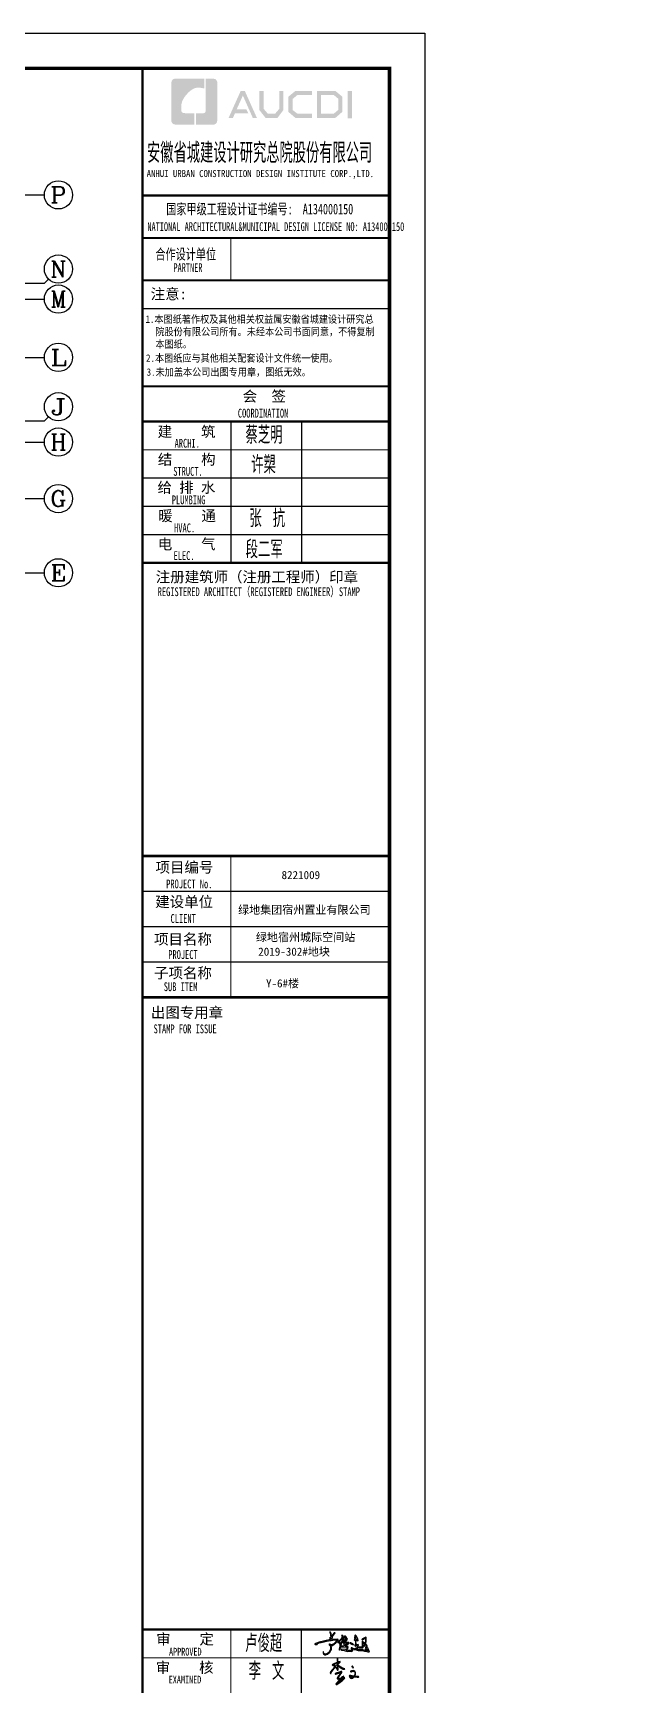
# Model space of a CAD drawing. Extents: x 27938 to 1507990, y 110129 to 923079.
# Drawn here: x 719494 to 736199, y 564197 to 610964 of the extents above; entities that cross this region are included whole.
import ezdxf
from ezdxf.enums import TextEntityAlignment as Align
from ezdxf.xclip import XClip

# ---------------------------------------------------------------- set-up
doc = ezdxf.new("R2010")
doc.units = 0
doc.header["$LTSCALE"] = 1000
doc.header["$MEASUREMENT"] = 0
doc.header["$XCLIPFRAME"] = 0
doc.linetypes.add('DASH', pattern=[0.35, 0.25, -0.1])
for name, color, linetype in [('----建筑底图', 8, 'Continuous'), ('AXIS', 3, 'Continuous'), ('AXIS_TEXT', 7, 'Continuous'), ('DOTE', 1, 'Continuous'), ('HS-A-墙-砖', 2, 'Continuous'), ('图框', 140, 'Continuous'), ('图签文字', 147, 'Continuous'), ('电子签名-李文', 7, 'DASH'), ('签名-水', 7, 'Continuous')]:
    doc.layers.add(name, color=color, linetype=linetype)
doc.layers.add('yichutu', color=7, linetype='Continuous', true_color=0xffffff, plot=False)
doc.layers.add('图签', color=147, linetype='Continuous', lineweight=18)
doc.styles.add('_TCH_AXIS', font='COMPLEX', dxfattribs={"bigfont": 'GBCBIG'})
doc.styles.add('COMPLEX', font='COMPLEX')
doc.styles.add('HT', font='simhei.ttf')
doc.styles.add('宋体', font='', dxfattribs={"height": 50})
doc.styles.add('建筑图签-1', font='simhei.ttf', dxfattribs={"width": 0.7})
doc.styles.add('建筑图签-2', font='TXT.shx', dxfattribs={"width": 0.5, "bigfont": 'HZTXT.shx'})
doc.styles.get('宋体').set_extended_font_data('SimSun')

# ---------------------------------------------------------------- blocks, each defined once
blk = doc.blocks.new('A$C74D73064')
at = {"layer": 'DOTE', "color": 0}
for p, q in [((-13745, 67619.3), (186069.2, 67619.3)), ((186069.2, 61719.3), (-82096.5, 61719.3)), ((186069.2, 54519.3), (-82096.5, 54519.3))]:
    blk.add_line(p, q, dxfattribs=at)
at = {"layer": 'HS-A-墙-砖', "color": 0}
for p, q in [((48256.6, 67518.7), (38616.8, 67519)), ((48056.6, 67318.7), (38716.8, 67319))]:
    blk.add_line(p, q, dxfattribs=at)
blk = doc.blocks.new('院标1')
h = blk.add_hatch(color=150)
h.dxf.hatch_style = 1
h.set_gradient(color1=(33, 113, 253), color2=(33, 113, 253), tint=1, name='INVCURVED')
edge = h.paths.add_edge_path()
edge.add_spline(control_points=[(116373, 648379), (116379, 648379), (116382, 648379), (116391, 648379), (116391, 648379), (116391, 648379), (116616, 648379), (116616, 648379), (116616, 648379), (116616, 648379), (116616, 648054), (116616, 648054), (116616, 648054), (116616, 648054), (116108, 648054), (116108, 648054), (116108, 648054), (116028, 648054), (115963, 648111), (115963, 648199), (115963, 648199), (115963, 648199), (115963, 649215), (115963, 649215), (115963, 649215), (115963, 649295), (116018, 649360), (116108, 649360), (116108, 649360), (116108, 649360), (116897, 649360), (116897, 649360), (116897, 649360), (116897, 649360), (116897, 649080), (116897, 649080), (116897, 649080), (116897, 649080), (116566, 649140), (116356, 648859), (116356, 648859), (116245, 648719), (116240, 648545), (116247, 648466), (116247, 648466), (116254, 648386), (116247, 648466), (116247, 648466), (116247, 648466), (116247, 648466), (116258, 648374), (116373, 648379)], knot_values=[0, 0, 0, 0, 0.071429, 0.071429, 0.071429, 0.107143, 0.142857, 0.142857, 0.142857, 0.178571, 0.214286, 0.214286, 0.214286, 0.25, 0.285714, 0.285714, 0.285714, 0.321429, 0.357143, 0.357143, 0.357143, 0.392857, 0.428571, 0.428571, 0.428571, 0.464286, 0.5, 0.5, 0.5, 0.535714, 0.571429, 0.571429, 0.571429, 0.607143, 0.642857, 0.642857, 0.642857, 0.678571, 0.714286, 0.714286, 0.714286, 0.75, 0.785714, 0.785714, 0.785714, 0.821429, 0.857143, 0.857143, 0.857143, 0.928571, 1, 1, 1, 1], degree=3, periodic=0)
h = blk.add_hatch(color=150)
h.dxf.hatch_style = 1
h.set_gradient(color1=(33, 113, 253), color2=(33, 113, 253), tint=1, name='INVCURVED')
edge = h.paths.add_edge_path()
edge.add_spline(control_points=[(117268, 649215), (117268, 649215), (117268, 648199), (117268, 648199), (117268, 648199), (117268, 648114), (117212, 648054), (117123, 648054), (117123, 648054), (117123, 648054), (116663, 648054), (116663, 648054), (116663, 648054), (116663, 648054), (116663, 648379), (116663, 648379), (116663, 648379), (116663, 648379), (116865, 648379), (116865, 648379), (116865, 648379), (116907, 648379), (116941, 648413), (116941, 648455), (116941, 648455), (116941, 648455), (116941, 649360), (116941, 649360), (116941, 649360), (116941, 649360), (117123, 649360), (117123, 649360), (117123, 649360), (117204, 649360), (117268, 649306), (117268, 649215)], knot_values=[0, 0, 0, 0, 0.1, 0.1, 0.1, 0.15, 0.2, 0.2, 0.2, 0.25, 0.3, 0.3, 0.3, 0.35, 0.4, 0.4, 0.4, 0.45, 0.5, 0.5, 0.5, 0.55, 0.6, 0.6, 0.6, 0.65, 0.7, 0.7, 0.7, 0.75, 0.8, 0.8, 0.8, 0.9, 1, 1, 1, 1], degree=3, periodic=0)
blk = doc.blocks.new('ljc')
at = {"linetype": 'Continuous'}
h = blk.add_hatch(color=0, dxfattribs=at)
h.paths.add_polyline_path([(2022.8, 1567.7), (2018.8, 1563.7), (2019.8, 1561.7), (2023.8, 1561.7), (2021.8, 1551.7), (1954.8, 1537.7), (1932.8, 1529.7), (1929.8, 1526.7), (1928.8, 1524.7), (1930.8, 1522.7), (1943.8, 1523.7), (1945.8, 1525.7), (1941.8, 1527.7), (1959.8, 1534.7), (1966.8, 1534.7), (1974.8, 1537.7), (1984.8, 1538.7), (1997.8, 1542.7), (2009.8, 1543.7), (2017.8, 1546.7), (2024.8, 1545.7), (2034.8, 1548.7), (2060.8, 1549.7), (2051.8, 1536.7), (2041.8, 1527.7), (2027.8, 1520.7), (2022.8, 1520.7), (2017.8, 1525.7), (2014.8, 1526.7), (2012.8, 1524.7), (2012.8, 1520.7), (2018.8, 1515.7), (2021.8, 1507.7), (2021.8, 1493.7), (2011.8, 1476.7), (1999.8, 1468.7), (1987.8, 1466.7), (1981.8, 1472.7), (1979.8, 1479.7), (1977.8, 1481.7), (1977.8, 1474.7), (1980.8, 1467.7), (1987.8, 1462.7), (1993.8, 1462.7), (2004.8, 1466.7), (2017.8, 1477.7), (2026.8, 1492.7), (2027.8, 1503.7), (2024.8, 1516.7), (2032.8, 1517.7), (2053.8, 1532.7), (2066.8, 1548.7), (2066.8, 1551.7), (2063.8, 1554.7), (2028.8, 1552.7), (2035.8, 1574.7), (2048.8, 1590.7), (2046.8, 1592.7), (2042.8, 1591.7), (2027.8, 1572.7), (2024.8, 1588.7), (2020.8, 1596.7), (2017.8, 1598.7), (2016.8, 1596.7), (2019.8, 1589.7)])
h.paths.add_polyline_path([(2080.8, 1521.7), (2080.8, 1527.7), (2074.8, 1540.7), (2092.8, 1561.7), (2096.8, 1571.7), (2093.8, 1576.7), (2086.8, 1575.7), (2088.8, 1571.7), (2091.8, 1571.7), (2090.8, 1566.7), (2079.8, 1550.7), (2065.8, 1536.7), (2064.8, 1534.7), (2066.8, 1532.7), (2072.8, 1534.7), (2076.8, 1522.7), (2076.8, 1512.7), (2071.8, 1495.7), (2071.8, 1491.7), (2073.8, 1489.7), (2077.8, 1493.7), (2082.8, 1509.7), (2098.8, 1509.7), (2118.8, 1506.7), (2118.8, 1499.7), (2115.8, 1495.7), (2107.8, 1492.7), (2086.8, 1495.7), (2083.8, 1491.7), (2086.8, 1488.7), (2102.8, 1487.7), (2121.8, 1482.7), (2139.8, 1483.7), (2147.8, 1481.7), (2151.8, 1485.7), (2151.8, 1490.7), (2147.8, 1487.7), (2124.8, 1487.7), (2113.8, 1489.7), (2123.8, 1498.7), (2125.8, 1508.7), (2120.8, 1511.7), (2118.8, 1510.7), (2107.8, 1513.7), (2123.8, 1522.7), (2131.8, 1531.7), (2129.8, 1534.7), (2120.8, 1535.7), (2114.8, 1532.7), (2108.8, 1532.7), (2122.8, 1554.7), (2120.8, 1558.7), (2113.8, 1556.7), (2115.8, 1563.7), (2114.8, 1568.7), (2110.8, 1572.7), (2104.8, 1571.7), (2092.8, 1553.7)])
h.paths.add_polyline_path([(2088.8, 1534.7), (2096.8, 1534.7), (2111.8, 1550.7), (2115.8, 1551.7), (2110.8, 1542.7), (2098.8, 1527.7), (2100.8, 1525.7), (2113.8, 1527.7), (2120.8, 1530.7), (2123.8, 1529.7), (2117.8, 1523.7), (2100.8, 1514.7), (2083.8, 1513.7), (2083.8, 1517.7)], flags=16)
h.paths.add_polyline_path([(2092.8, 1536.7), (2094.8, 1539.7), (2102.8, 1545.7), (2095.8, 1536.7)], flags=16)
h.paths.add_polyline_path([(2092.8, 1543.7), (2093.8, 1548.7), (2105.8, 1567.7), (2108.8, 1568.7), (2110.8, 1566.7), (2107.8, 1553.7), (2103.8, 1549.7)], flags=16)
h.paths.add_polyline_path([(2140.8, 1533.7), (2137.8, 1532.7), (2136.8, 1530.7), (2141.8, 1526.7), (2154.8, 1521.7), (2157.8, 1522.7), (2152.8, 1527.7)])
h.paths.add_polyline_path([(2174.8, 1521.7), (2172.8, 1523.7), (2171.8, 1545.7), (2182.8, 1544.7), (2184.8, 1546.7), (2182.8, 1556.7), (2177.8, 1565.7), (2176.8, 1560.7), (2179.8, 1555.7), (2180.8, 1549.7), (2174.8, 1549.7), (2169.8, 1553.7), (2168.8, 1573.7), (2170.8, 1573.7), (2174.8, 1568.7), (2175.8, 1570.7), (2169.8, 1578.7), (2166.8, 1578.7), (2164.8, 1576.7), (2163.8, 1561.7), (2165.8, 1552.7), (2162.8, 1552.7), (2161.8, 1550.7), (2166.8, 1546.7), (2168.8, 1536.7), (2168.8, 1523.7), (2165.8, 1520.7), (2164.8, 1516.7), (2167.8, 1512.7), (2169.8, 1512.7), (2172.8, 1516.7), (2179.8, 1516.7), (2177.8, 1501.7), (2174.8, 1499.7), (2166.8, 1498.7), (2174.8, 1495.7), (2179.8, 1496.7), (2182.8, 1499.7), (2183.8, 1510.7), (2186.8, 1520.7), (2184.8, 1522.7)])
h.paths.add_polyline_path([(2232.8, 1541.7), (2232.8, 1563.7), (2230.8, 1566.7), (2214.8, 1557.7), (2209.8, 1556.7), (2205.8, 1551.7), (2210.8, 1547.7), (2210.8, 1550.7), (2228.8, 1559.7), (2227.8, 1541.7), (2226.8, 1536.7), (2223.8, 1532.7), (2219.8, 1533.7), (2212.8, 1541.7), (2210.8, 1542.7), (2208.8, 1540.7), (2208.8, 1507.7), (2188.8, 1507.7), (2186.8, 1505.7), (2190.8, 1502.7), (2212.8, 1502.7), (2216.8, 1510.7), (2221.8, 1515.7), (2231.8, 1517.7), (2233.8, 1512.7), (2233.8, 1504.7), (2226.8, 1504.7), (2231.8, 1501.7), (2231.8, 1499.7), (2227.8, 1496.7), (2228.8, 1492.7), (2238.8, 1494.7), (2242.8, 1488.7), (2242.8, 1485.7), (2211.8, 1491.7), (2188.8, 1491.7), (2178.8, 1493.7), (2175.8, 1495.7), (2166.8, 1495.7), (2163.8, 1497.7), (2153.8, 1498.7), (2146.8, 1502.7), (2143.8, 1502.7), (2142.8, 1500.7), (2143.8, 1497.7), (2152.8, 1493.7), (2173.8, 1490.7), (2185.8, 1486.7), (2210.8, 1486.7), (2221.8, 1483.7), (2229.8, 1483.7), (2242.8, 1479.7), (2248.8, 1479.7), (2250.8, 1481.7), (2243.8, 1495.7), (2245.8, 1498.7), (2237.8, 1502.7), (2238.8, 1512.7), (2236.8, 1519.7), (2232.8, 1522.7), (2223.8, 1521.7), (2213.8, 1515.7), (2211.8, 1521.7), (2212.8, 1535.7), (2219.8, 1529.7), (2227.8, 1529.7), (2229.8, 1531.7)])
at = {"color": 0, "linetype": 'Continuous', "elevation": 16426272}
for points in [[(1929.8, 1526.7), (1928.8, 1524.7), (1930.8, 1522.7), (1943.8, 1523.7), (1945.8, 1525.7), (1941.8, 1527.7), (1959.8, 1534.7), (1966.8, 1534.7), (1974.8, 1537.7), (1984.8, 1538.7), (1997.8, 1542.7), (2009.8, 1543.7), (2017.8, 1546.7), (2024.8, 1545.7), (2034.8, 1548.7), (2060.8, 1549.7), (2051.8, 1536.7), (2041.8, 1527.7), (2027.8, 1520.7), (2022.8, 1520.7), (2017.8, 1525.7), (2014.8, 1526.7), (2012.8, 1524.7), (2012.8, 1520.7), (2018.8, 1515.7), (2021.8, 1507.7), (2021.8, 1493.7), (2011.8, 1476.7), (1999.8, 1468.7), (1987.8, 1466.7), (1981.8, 1472.7), (1979.8, 1479.7), (1977.8, 1481.7), (1977.8, 1474.7), (1980.8, 1467.7), (1987.8, 1462.7), (1993.8, 1462.7), (2004.8, 1466.7), (2017.8, 1477.7), (2026.8, 1492.7), (2027.8, 1503.7), (2024.8, 1516.7), (2032.8, 1517.7), (2053.8, 1532.7), (2066.8, 1548.7), (2066.8, 1551.7), (2063.8, 1554.7), (2028.8, 1552.7), (2035.8, 1574.7), (2048.8, 1590.7), (2046.8, 1592.7), (2042.8, 1591.7), (2027.8, 1572.7), (2024.8, 1588.7), (2020.8, 1596.7), (2017.8, 1598.7), (2016.8, 1596.7), (2019.8, 1589.7), (2022.8, 1567.7), (2018.8, 1563.7), (2019.8, 1561.7), (2023.8, 1561.7), (2021.8, 1551.7), (1954.8, 1537.7), (1932.8, 1529.7), (1929.8, 1526.7)], [(2015.8, 1560.7), (2014.8, 1559.7), (2016.8, 1559.7), (2015.8, 1560.7)], [(2016.8, 1561.7), (2015.8, 1560.7), (2018.8, 1560.7), (2016.8, 1561.7)], [(2065.8, 1536.7), (2064.8, 1534.7), (2066.8, 1532.7), (2072.8, 1534.7), (2076.8, 1522.7), (2076.8, 1512.7), (2071.8, 1495.7), (2071.8, 1491.7), (2073.8, 1489.7), (2077.8, 1493.7), (2082.8, 1509.7), (2098.8, 1509.7), (2118.8, 1506.7), (2118.8, 1499.7), (2115.8, 1495.7), (2107.8, 1492.7), (2086.8, 1495.7), (2083.8, 1491.7), (2086.8, 1488.7), (2102.8, 1487.7), (2121.8, 1482.7), (2139.8, 1483.7), (2147.8, 1481.7), (2151.8, 1485.7), (2151.8, 1490.7), (2147.8, 1487.7), (2124.8, 1487.7), (2113.8, 1489.7), (2123.8, 1498.7), (2125.8, 1508.7), (2120.8, 1511.7), (2118.8, 1510.7), (2107.8, 1513.7), (2123.8, 1522.7), (2131.8, 1531.7), (2129.8, 1534.7), (2120.8, 1535.7), (2114.8, 1532.7), (2108.8, 1532.7), (2122.8, 1554.7), (2120.8, 1558.7), (2113.8, 1556.7), (2115.8, 1563.7), (2114.8, 1568.7), (2110.8, 1572.7), (2104.8, 1571.7), (2092.8, 1553.7), (2080.8, 1521.7), (2080.8, 1527.7), (2074.8, 1540.7), (2092.8, 1561.7), (2096.8, 1571.7), (2093.8, 1576.7), (2086.8, 1575.7), (2088.8, 1571.7), (2091.8, 1571.7), (2090.8, 1566.7), (2079.8, 1550.7), (2065.8, 1536.7)], [(2092.8, 1543.7), (2093.8, 1548.7), (2105.8, 1567.7), (2108.8, 1568.7), (2110.8, 1566.7), (2107.8, 1553.7), (2103.8, 1549.7), (2092.8, 1543.7)], [(2143.8, 1502.7), (2142.8, 1500.7), (2143.8, 1497.7), (2152.8, 1493.7), (2173.8, 1490.7), (2185.8, 1486.7), (2210.8, 1486.7), (2221.8, 1483.7), (2229.8, 1483.7), (2242.8, 1479.7), (2248.8, 1479.7), (2250.8, 1481.7), (2243.8, 1495.7), (2245.8, 1498.7), (2237.8, 1502.7), (2238.8, 1512.7), (2236.8, 1519.7), (2232.8, 1522.7), (2223.8, 1521.7), (2213.8, 1515.7), (2211.8, 1521.7), (2212.8, 1535.7), (2219.8, 1529.7), (2227.8, 1529.7), (2229.8, 1531.7), (2232.8, 1541.7), (2232.8, 1563.7), (2230.8, 1566.7), (2214.8, 1557.7), (2209.8, 1556.7), (2205.8, 1551.7), (2210.8, 1547.7), (2210.8, 1550.7), (2228.8, 1559.7), (2227.8, 1541.7), (2226.8, 1536.7), (2223.8, 1532.7), (2219.8, 1533.7), (2212.8, 1541.7), (2210.8, 1542.7), (2208.8, 1540.7), (2208.8, 1507.7), (2188.8, 1507.7), (2186.8, 1505.7), (2190.8, 1502.7), (2212.8, 1502.7), (2216.8, 1510.7), (2221.8, 1515.7), (2231.8, 1517.7), (2233.8, 1512.7), (2233.8, 1504.7), (2226.8, 1504.7), (2231.8, 1501.7), (2231.8, 1499.7), (2227.8, 1496.7), (2228.8, 1492.7), (2238.8, 1494.7), (2242.8, 1488.7), (2242.8, 1485.7), (2211.8, 1491.7), (2188.8, 1491.7), (2178.8, 1493.7), (2175.8, 1495.7), (2166.8, 1495.7), (2163.8, 1497.7), (2153.8, 1498.7), (2146.8, 1502.7), (2143.8, 1502.7)], [(2162.8, 1552.7), (2161.8, 1550.7), (2166.8, 1546.7), (2168.8, 1536.7), (2168.8, 1523.7), (2165.8, 1520.7), (2164.8, 1516.7), (2167.8, 1512.7), (2169.8, 1512.7), (2172.8, 1516.7), (2179.8, 1516.7), (2177.8, 1501.7), (2174.8, 1499.7), (2166.8, 1498.7), (2174.8, 1495.7), (2179.8, 1496.7), (2182.8, 1499.7), (2183.8, 1510.7), (2186.8, 1520.7), (2184.8, 1522.7), (2174.8, 1521.7), (2172.8, 1523.7), (2171.8, 1545.7), (2182.8, 1544.7), (2184.8, 1546.7), (2182.8, 1556.7), (2177.8, 1565.7), (2176.8, 1560.7), (2179.8, 1555.7), (2180.8, 1549.7), (2174.8, 1549.7), (2169.8, 1553.7), (2168.8, 1573.7), (2170.8, 1573.7), (2174.8, 1568.7), (2175.8, 1570.7), (2169.8, 1578.7), (2166.8, 1578.7), (2164.8, 1576.7), (2163.8, 1561.7), (2165.8, 1552.7), (2162.8, 1552.7)], [(2176.8, 1568.7), (2175.8, 1569.7), (2174.8, 1566.7), (2176.8, 1564.7), (2176.8, 1568.7)], [(2083.8, 1513.7), (2083.8, 1517.7), (2088.8, 1534.7), (2096.8, 1534.7), (2111.8, 1550.7), (2115.8, 1551.7), (2110.8, 1542.7), (2098.8, 1527.7), (2100.8, 1525.7), (2113.8, 1527.7), (2120.8, 1530.7), (2123.8, 1529.7), (2117.8, 1523.7), (2100.8, 1514.7), (2083.8, 1513.7)], [(2092.8, 1536.7), (2094.8, 1539.7), (2102.8, 1545.7), (2095.8, 1536.7), (2092.8, 1536.7)], [(2137.8, 1532.7), (2136.8, 1530.7), (2141.8, 1526.7), (2154.8, 1521.7), (2157.8, 1522.7), (2152.8, 1527.7), (2140.8, 1533.7), (2137.8, 1532.7)]]:
    blk.add_lwpolyline(points, dxfattribs=at)
blk = doc.blocks.new('A$C44B256A7')
at = {"layer": '电子签名-李文'}
h = blk.add_hatch(color=0, dxfattribs=at)
h.dxf.hatch_style = 1
h.paths.add_polyline_path([(934, -1198), (941, -1210), (956, -1216), (968, -1207), (992, -1199), (1012, -1194), (1037, -1192), (1054, -1200), (1076, -1215), (1093, -1230), (1096, -1243), (1095, -1265), (1092, -1286), (1086, -1310), (1075, -1335), (1059, -1365), (1039, -1388), (1024, -1405), (1007, -1416), (991, -1423), (973, -1429), (958, -1429), (945, -1423), (936, -1414), (927, -1402), (919, -1391), (910, -1376), (910, -1366), (915, -1361), (935, -1366), (957, -1369), (977, -1373), (1002, -1377), (1020, -1380), (1055, -1386), (1075, -1389), (1102, -1393), (1140, -1392), (1169, -1396), (1199, -1396), (1222, -1404), (1226, -1395), (1230, -1384), (1221, -1380), (1202, -1379), (1168, -1378), (1110, -1373), (1073, -1371), (1046, -1369), (997, -1351), (972, -1349), (946, -1344), (925, -1342), (903, -1340), (893, -1348), (890, -1366), (894, -1381), (897, -1390), (916, -1418), (935, -1434), (951, -1442), (978, -1445), (993, -1442), (1013, -1435), (1029, -1424), (1042, -1415), (1055, -1395), (1073, -1371), (1079, -1362), (1095, -1333), (1111, -1306), (1111, -1281), (1114, -1251), (1116, -1233), (1101, -1208), (1084, -1194), (1069, -1182), (1055, -1176), (1037, -1171), (1016, -1172), (990, -1176), (970, -1183), (958, -1186), (940, -1186), (934, -1191)])
h.paths.add_polyline_path([(987, -1030), (1007, -1049), (1020, -1066), (1032, -1071), (1036, -1064), (1030, -1052), (1020, -1039), (1013, -1028), (1006, -1017), (992, -1016), (986, -1024)])
h.paths.add_polyline_path([(395, -1278), (403, -1295), (420, -1295), (516, -1261), (580, -1237), (606, -1225), (604, -1242), (569, -1289), (521, -1338), (502, -1370), (469, -1415), (459, -1437), (466, -1461), (473, -1463), (505, -1473), (561, -1464), (589, -1463), (635, -1455), (656, -1452), (683, -1449), (699, -1446), (687, -1462), (666, -1475), (650, -1485), (642, -1496), (607, -1527), (583, -1544), (580, -1546), (575, -1557), (545, -1583), (532, -1592), (516, -1602), (509, -1608), (462, -1636), (449, -1640), (446, -1634), (474, -1608), (494, -1591), (506, -1568), (523, -1548), (531, -1543), (553, -1516), (584, -1491), (603, -1465), (635, -1430), (668, -1402), (694, -1383), (693, -1366), (669, -1376), (650, -1395), (619, -1417), (594, -1442), (569, -1472), (533, -1499), (492, -1545), (460, -1590), (425, -1625), (417, -1648), (432, -1658), (463, -1657), (488, -1643), (516, -1628), (543, -1606), (571, -1586), (603, -1554), (635, -1533), (664, -1502), (690, -1485), (715, -1464), (726, -1446), (732, -1424), (710, -1420), (656, -1427), (590, -1434), (534, -1446), (510, -1444), (492, -1444), (486, -1428), (519, -1384), (565, -1324), (604, -1274), (630, -1231), (626, -1201), (589, -1206), (563, -1218), (528, -1229), (519, -1232), (499, -1236), (473, -1243), (448, -1253), (428, -1261), (405, -1271), (394, -1276)])
edge = h.paths.add_edge_path()
edge.add_line((470, -744), (463, -751))
edge.add_line((479, -744), (470, -744))
edge.add_line((486, -757), (479, -744))
edge.add_line((488, -983), (488, -948))
edge.add_line((505, -985), (488, -983))
edge.add_line((531, -998), (505, -985))
edge.add_line((559, -1019), (531, -998))
edge.add_line((586, -1042), (559, -1019))
edge.add_line((649, -1079), (586, -1042))
edge.add_line((698, -1095), (649, -1079))
edge.add_line((735, -1105), (698, -1095))
edge.add_line((727, -1120), (735, -1105))
edge.add_line((692, -1122), (727, -1120))
edge.add_line((655, -1122), (692, -1122))
edge.add_line((675, -1107), (655, -1122))
edge.add_line((627, -1093), (675, -1107))
edge.add_line((570, -1058), (627, -1093))
edge.add_line((495, -1007), (570, -1058))
edge.add_line((490, -1012), (495, -1007))
edge.add_line((495, -1144), (490, -1012))
edge.add_line((491, -1152), (495, -1144))
edge.add_line((471, -1149), (491, -1152))
edge.add_line((413, -1057), (471, -1149))
edge.add_line((371, -1021), (413, -1057))
edge.add_line((341, -1002), (371, -1021))
edge.add_line((314, -991), (341, -1002))
edge.add_line((286, -969), (314, -991))
edge.add_line((297, -954), (286, -969))
edge.add_line((497, -860), (487, -865))
edge.add_line((563, -849), (497, -860))
edge.add_line((565, -866), (563, -849))
edge.add_line((448, -990), (471, -966))
edge.add_line((239, -1246), (448, -990))
edge.add_line((247, -1268), (239, -1246))
edge.add_line((227, -1272), (247, -1268))
edge.add_line((213, -1252), (227, -1272))
edge.add_line((221, -1213), (213, -1252))
edge.add_line((366, -1049), (221, -1213))
edge.add_line((531, -873), (487, -920))
edge.add_line((523, -874), (531, -873))
edge.add_line((444, -905), (468, -895))
edge.add_line((350, -952), (444, -905))
edge.add_line((322, -977), (350, -952))
edge.add_line((376, -998), (322, -977))
edge.add_line((410, -1028), (376, -998))
edge.add_line((430, -1046), (410, -1028))
edge.add_line((458, -1093), (430, -1046))
edge.add_line((476, -1116), (458, -1093))
edge.add_line((463, -751), (470, -938))
h = blk.add_hatch(color=0, dxfattribs=at)
h.dxf.hatch_style = 1
h.paths.add_polyline_path([(401, -1047), (383, -1031), (366, -1049), (221, -1213), (213, -1252), (227, -1272), (247, -1268), (239, -1246)])
h.paths.add_polyline_path([(414, -1032), (410, -1028), (397, -1017), (383, -1031), (401, -1047)])
h = blk.add_hatch(color=0, dxfattribs=at)
h.dxf.hatch_style = 1
h.paths.add_polyline_path([(322, -977), (350, -952), (444, -905), (468, -895), (468, -874), (297, -954), (286, -969), (314, -991), (341, -1002), (371, -1021), (383, -1031), (397, -1017), (376, -998)])
h = blk.add_hatch(color=0, dxfattribs=at)
h.dxf.hatch_style = 1
h.paths.add_polyline_path([(470, -938), (397, -1017), (414, -1031), (448, -990), (471, -966), (476, -1116), (458, -1093), (430, -1046), (414, -1032), (401, -1047), (413, -1057), (471, -1149), (491, -1152), (495, -1144), (490, -1012), (495, -1007), (570, -1058), (627, -1093), (675, -1107), (655, -1122), (692, -1122), (727, -1120), (735, -1105), (698, -1095), (649, -1079), (586, -1042), (559, -1019), (531, -998), (505, -985), (488, -983), (488, -948), (565, -866), (563, -849), (497, -860), (487, -865), (486, -757), (479, -744), (470, -744), (463, -751)])
h.paths.add_polyline_path([(487, -888), (535, -869), (487, -920)], flags=16)
h = blk.add_hatch(color=0, dxfattribs=at)
h.dxf.hatch_style = 1
h.paths.add_polyline_path([(604, -1432), (594, -1442), (576, -1464), (589, -1463), (607, -1460), (636, -1429)])
h.paths.add_polyline_path([(1055, -1386), (1061, -1387), (1073, -1371), (1055, -1370), (1043, -1384)])
at = {"layer": '电子签名-李文', "color": 0}
for p, q in [((366, -1049, 0), (221, -1213, 0)), ((239, -1246, 0), (448, -990, 0)), ((297, -954, 0), (286, -969, 0)), ((286, -969, 0), (314, -991, 0)), ((468, -874, 0), (297, -954, 0)), ((314, -991, 0), (341, -1002, 0)), ((322, -977, 0), (350, -952, 0)), ((376, -998, 0), (322, -977, 0)), ((341, -1002, 0), (371, -1021, 0)), ((350, -952, 0), (444, -905, 0)), ((470, -938, 0), (366, -1049, 0)), ((371, -1021, 0), (413, -1057, 0)), ((410, -1028, 0), (376, -998, 0)), ((430, -1046, 0), (410, -1028, 0)), ((413, -1057, 0), (471, -1149, 0)), ((458, -1093, 0), (430, -1046, 0)), ((444, -905, 0), (468, -895, 0)), ((448, -990, 0), (471, -966, 0)), ((476, -1116, 0), (458, -1093, 0)), ((470, -744, 0), (463, -751, 0)), ((463, -751, 0), (470, -938, 0)), ((479, -744, 0), (470, -744, 0)), ((471, -966, 0), (476, -1116, 0)), ((471, -1149, 0), (491, -1152, 0)), ((486, -757, 0), (479, -744, 0)), ((487, -865, 0), (486, -757, 0)), ((497, -860, 0), (487, -865, 0)), ((531, -873, 0), (487, -920, 0)), ((487, -888, 0), (523, -874, 0)), ((487, -920, 0), (487, -888, 0)), ((488, -948, 0), (565, -866, 0)), ((488, -983, 0), (488, -948, 0)), ((505, -985, 0), (488, -983, 0)), ((490, -1012, 0), (495, -1007, 0)), ((495, -1144, 0), (490, -1012, 0)), ((491, -1152, 0), (495, -1144, 0)), ((495, -1007, 0), (570, -1058, 0)), ((563, -849, 0), (497, -860, 0)), ((531, -998, 0), (505, -985, 0)), ((523, -874, 0), (531, -873, 0)), ((559, -1019, 0), (531, -998, 0)), ((586, -1042, 0), (559, -1019, 0)), ((565, -866, 0), (563, -849, 0)), ((570, -1058, 0), (627, -1093, 0)), ((649, -1079, 0), (586, -1042, 0)), ((627, -1093, 0), (675, -1107, 0)), ((698, -1095, 0), (649, -1079, 0)), ((675, -1107, 0), (655, -1122, 0)), ((655, -1122, 0), (692, -1122, 0)), ((692, -1122, 0), (727, -1120, 0)), ((735, -1105, 0), (698, -1095, 0)), ((727, -1120, 0), (735, -1105, 0)), ((221, -1213, 0), (213, -1252, 0)), ((213, -1252, 0), (227, -1272, 0)), ((227, -1272, 0), (247, -1268, 0)), ((247, -1268, 0), (239, -1246, 0))]:
    blk.add_line(p, q, dxfattribs=at)
at = {"layer": '电子签名-李文', "color": 0, "elevation": 0}
for points in [[(987, -1030), (1007, -1049), (1020, -1066), (1032, -1071), (1036, -1064), (1030, -1052), (1020, -1039), (1013, -1028), (1006, -1017), (992, -1016), (986, -1024), (987, -1030)], [(395, -1278), (403, -1295), (420, -1295), (516, -1261), (580, -1237), (606, -1225), (604, -1242), (569, -1289), (521, -1338), (502, -1370), (469, -1415), (459, -1437), (466, -1461), (473, -1463), (505, -1473), (561, -1464), (589, -1463), (635, -1455), (656, -1452), (683, -1449), (699, -1446), (687, -1462), (666, -1475), (650, -1485), (642, -1496), (607, -1527), (583, -1544), (580, -1546), (575, -1557), (545, -1583), (532, -1592), (516, -1602), (509, -1608), (462, -1636), (449, -1640), (446, -1634), (474, -1608), (494, -1591), (506, -1568), (523, -1548), (531, -1543), (553, -1516), (584, -1491), (603, -1465), (635, -1430), (668, -1402), (694, -1383), (693, -1366), (669, -1376), (650, -1395), (619, -1417), (594, -1442), (569, -1472), (533, -1499), (492, -1545), (460, -1590), (425, -1625), (417, -1648), (432, -1658), (463, -1657), (488, -1643), (516, -1628), (543, -1606), (571, -1586), (603, -1554), (635, -1533), (664, -1502), (690, -1485), (715, -1464), (726, -1446), (732, -1424), (710, -1420), (656, -1427), (590, -1434), (534, -1446), (510, -1444), (492, -1444), (486, -1428), (519, -1384), (565, -1324), (604, -1274), (630, -1231), (626, -1201), (589, -1206), (563, -1218), (528, -1229), (519, -1232), (499, -1236), (473, -1243), (448, -1253), (428, -1261), (405, -1271), (394, -1276), (395, -1278)], [(934, -1198), (941, -1210), (956, -1216), (968, -1207), (992, -1199), (1012, -1194), (1037, -1192), (1054, -1200), (1076, -1215), (1093, -1230), (1096, -1243), (1095, -1265), (1092, -1286), (1086, -1310), (1075, -1335), (1059, -1365), (1039, -1388), (1024, -1405), (1007, -1416), (991, -1423), (973, -1429), (958, -1429), (945, -1423), (936, -1414), (927, -1402), (919, -1391), (910, -1376), (910, -1366), (915, -1361), (935, -1366), (957, -1369), (977, -1373), (1002, -1377), (1020, -1380), (1055, -1386), (1075, -1389), (1102, -1393), (1140, -1392), (1169, -1396), (1199, -1396), (1222, -1404), (1226, -1395), (1230, -1384), (1221, -1380), (1202, -1379), (1168, -1378), (1110, -1373), (1073, -1371), (1046, -1369), (997, -1351), (972, -1349), (946, -1344), (925, -1342), (903, -1340), (893, -1348), (890, -1366), (894, -1381), (897, -1390), (916, -1418), (935, -1434), (951, -1442), (978, -1445), (993, -1442), (1013, -1435), (1029, -1424), (1042, -1415), (1055, -1395), (1073, -1371), (1079, -1362), (1095, -1333), (1111, -1306), (1111, -1281), (1114, -1251), (1116, -1233), (1101, -1208), (1084, -1194), (1069, -1182), (1055, -1176), (1037, -1171), (1016, -1172), (990, -1176), (970, -1183), (958, -1186), (940, -1186), (934, -1191), (934, -1198)]]:
    blk.add_lwpolyline(points, dxfattribs=at)
blk = doc.blocks.new('TK')
at = {"layer": '图框'}
h = blk.add_hatch(color=256, dxfattribs=at)
h.paths.add_polyline_path([(547288, 547072), (547414, 547072), (547414, 546302), (547288, 546302)])
h.paths.add_polyline_path([(546536, 546956), (546536, 546430), (546896, 546430), (547020, 546536), (547020, 546855), (546900, 546956)], flags=16)
h.paths.add_polyline_path([(546418, 547074), (546418, 546311), (546940, 546311), (547138, 546482), (547138, 546910), (546943, 547074)])
h.paths.add_polyline_path([(546275, 547077), (546275, 546962), (545868, 546962), (545735, 546851), (545735, 546531), (545868, 546429), (546277, 546429), (546277, 546307), (545813, 546307), (545611, 546481), (545611, 546910), (545809, 547077)])
h.paths.add_polyline_path([(544792, 547075), (544912, 547075), (544912, 546565), (545026, 546433), (545237, 546433), (545351, 546565), (545351, 547075), (545465, 547075), (545465, 546528), (545301, 546311), (544963, 546311), (544792, 546530)])
h.paths.add_polyline_path([(544260, 547074), (544377, 547074), (544719, 546310), (544603, 546310), (544322, 546944), (544147, 546556), (544418, 546556), (544479, 546440), (544098, 546440), (544039, 546308), (543916, 546308)])
for p, q in [((541480, 544114), (548480, 544114)), ((541480, 544114), (548480, 544114)), ((541480, 542914), (548480, 542914))]:
    blk.add_line(p, q, dxfattribs=at)
blk.add_lwpolyline([(465375, 548714), (549475, 548714), (549475, 489314), (465375, 489314)], close=True, dxfattribs=at)
blk.add_lwpolyline([(465375, 548714), (549475, 548714), (549475, 489314), (465375, 489314)], close=True, dxfattribs=at)
at = {"layer": '图框', "const_width": 100}
blk.add_lwpolyline([(548475, 490314), (548475, 547714), (467875, 547714), (467875, 490314)], close=True, dxfattribs=at)
at = {"layer": '图框'}
for points, const_width in [([(541480, 490314), (541480, 547714)], 70), ([(541480, 544114), (548480, 544114)], 60), ([(541480, 542914), (548480, 542914)], 60), ([(541480, 542914), (548480, 542914)], 60), ([(543980, 542914), (543980, 541714)], 35), ([(541480, 541714), (548480, 541714)], 60), ([(541480, 541714), (548480, 541714)], 60), ([(541480, 540913), (548480, 540913)], 35), ([(541488, 538714), (548488, 538714)], 60), ([(541488, 537714), (548488, 537714)], 70), ([(541488, 537714), (548488, 537714)], 70), ([(543988, 537714), (543988, 533714)], 35), ([(545988, 537714), (545988, 533714)], 35), ([(541488, 536914), (548488, 536914)], 35), ([(541488, 536114), (548488, 536114)], 35), ([(541488, 535314), (548488, 535314)], 35), ([(541488, 534514), (548488, 534514)], 35), ([(541488, 533714), (548488, 533714)], 70), ([(541480, 525414), (548480, 525414)], 70), ([(541480, 525414), (548480, 525414)], 70), ([(543980, 521414), (543980, 525414)], 35), ([(541480, 524414), (548480, 524414)], 35), ([(541480, 523414), (548480, 523414)], 35), ([(541480, 522414), (548480, 522414)], 35), ([(548480, 521414), (541480, 521414)], 70), ([(548480, 503514), (541480, 503514)], 70), ([(541480, 503514), (548480, 503514)], 70), ([(543979, 497114), (543980, 503514)], 35), ([(545980, 497114), (545980, 503514)], 35), ([(541480, 502714), (548480, 502714)], 35)]:
    blk.add_lwpolyline(points, dxfattribs=dict(at, const_width=const_width))
blk.add_blockref('院标1', (426331, -101935))
at = {"layer": '签名-水', "color": 0, "linetype": 'Continuous', "xscale": 4.799999999813735, "yscale": 4.799999999813735, "zscale": 4.799999999813735}
blk.add_blockref('ljc', (537099, 495781, -78846106), dxfattribs=at)
at = {"layer": '签名-水', "color": 0, "xscale": 0.8, "yscale": 0.8, "zscale": 0.8}
blk.add_blockref('A$C44B256A7', (546622, 503288, 0), dxfattribs=at)
at = {"layer": '图框'}
for s, height, style, width, p in [('ANHUI URBAN CONSTRUCTION DESIGN INSTITUTE CORP.,LTD.', 200, '建筑图签-1', 0.91, (541598, 544636)), ('NATIONAL ARCHITECTURAL&MUNICIPAL DESIGN LICENSE NO: A134000150', 250, '建筑图签-1', 0.6, (541617, 543108)), ('PARTNER', 250, '建筑图签-1', 0.6, (542355, 541947)), ('1.本图纸著作权及其他相关权益属安徽省城建设计研究总', 210, 'HT', 0.88, (541566, 540507)), ('院股份有限公司所有。未经本公司书面同意，不得复制', 210, 'HT', 0.88, (541845, 540153)), ('本图纸。', 210, 'HT', 0.88, (541845, 539803)), (' 2.本图纸应与其他相关配套设计文件统一使用。 ', 210, 'HT', 0.88, (541455, 539406)), ('3.未加盖本公司出图专用章，图纸无效。', 210, 'HT', 0.88, (541598, 539011)), ('COORDINATION', 250, '建筑图签-1', 0.7, (544180, 537827)), ('ARCHI.', 250, '建筑图签-1', 0.7, (542389, 536975)), ('STRUCT.', 250, '建筑图签-1', 0.7, (542350, 536179)), ('PLUMBING', 250, '建筑图签-1', 0.7, (542309, 535372)), ('HVAC.', 250, '建筑图签-1', 0.7, (542374, 534579)), ('ELEC.', 250, '建筑图签-1', 0.7, (542358, 533794)), ('REGISTERED ARCHITECT（REGISTERED ENGINEER）STAMP', 250, '建筑图签-1', 0.7, (541909, 532772)), ('PROJECT No.', 250, '建筑图签-1', 0.7, (542150, 524499, -1799)), ('CLIENT', 250, '建筑图签-1', 0.7, (542274, 523520)), ('PROJECT', 250, '建筑图签-1', 0.7, (542209, 522500)), ('SUB ITEM', 250, '建筑图签-1', 0.7, (542082, 521589)), ('STAMP FOR ISSUE', 250, '建筑图签-1', 0.7, (541793, 520395)), ('APPROVED ', 220, '建筑图签-1', 0.7, (542231, 502778)), ('EXAMINED  ', 220, '建筑图签-1', 0.7, (542222, 501988, -1799))]:
    blk.add_text(s, height=height, dxfattribs=dict(at, style=style, width=width)).set_placement(p)
at = {"layer": '图签', "color": 2, "style": '宋体'}
for s, height, p in [('8221009', 229.3, (545417, 524761)), ('绿地集团宿州置业有限公司', 229.34, (544185, 523776)), ('绿地宿州城际空间站', 229.3, (544690, 523001)), ('2019-302#地块', 229.34, (544757, 522592)), ('Y-6#楼', 229.3, (544977, 521695))]:
    blk.add_text(s, height=height, dxfattribs=at).set_placement(p)
at = {"layer": '图签文字', "color": 7, "style": '建筑图签-1'}
for s, height, width, p in [('安徽省城建设计研究总院股份有限公司', 500, 0.55, (541608, 545091)), ('国家甲级工程设计证书编号:  A134000150', 300, 0.7, (542152, 543581)), ('合作设计单位', 300, 0.7, (541845, 542304))]:
    blk.add_text(s, height=height, dxfattribs=dict(at, width=width)).set_placement(p)
for s, p in [('注意:', (541711, 541177)), ('会  签', (544315, 538281)), ('建    筑', (541910, 537280)), ('结    构', (541914, 536493)), ('给 排 水', (541905, 535699)), ('暖    通', (541923, 534896)), ('电    气', (541913, 534096)), ('注册建筑师（注册工程师）印章', (541855, 533167)), ('项目编号', (541848, 524946)), ('建设单位', (541840, 523969)), ('项目名称', (541807, 522911)), ('子项名称', (541807, 521954)), ('出图专用章', (541716, 520832)), ('审    定', (541868, 503093)), ('审    核', (541855, 502291))]:
    blk.add_text(s, height=300, dxfattribs=at).set_placement(p)
at = {"layer": '图签文字', "color": 1, "style": '建筑图签-2', "width": 0.7}
for s, p in [('蔡芝明', (544395, 537085)), ('许槊', (544555, 536242)), ('张 抗', (544505, 534724)), ('段二军', (544401, 533845))]:
    blk.add_text(s, height=500, dxfattribs=at).set_placement(p)
at = {"layer": '签名-水', "color": 0, "style": '建筑图签-2', "width": 0.7}
for s, p in [('卢俊超', (544386, 502876)), ('李 文', (544484, 502090))]:
    blk.add_text(s, height=500, dxfattribs=at).set_placement(p)
blk = doc.blocks.new('yct-841-594-84100-59399.9999999999-100-1000.0')
at = {"layer": 'yichutu', "color": 7, "true_color": 0xffffff}
blk.add_lwpolyline([(0, 0), (0, 59400), (84100, 59400), (84100, 0)], close=True, dxfattribs=at)
blk = doc.blocks.new('_AXISO')
at = {"color": 0}
blk.add_circle((0, 0), 0.5, dxfattribs=at)
at = {"layer": 'AXIS_TEXT', "color": 0, "style": 'COMPLEX', "width": 1.041667}
blk.add_attdef('A', text='', height=0.56, dxfattribs=at).set_placement((-0.25, -0.28), (0.25, -0.28), align=Align.FIT)
blk = doc.blocks.new('A$C18F32B8A')
at = {"layer": 'AXIS', "color": 0}
for p, q in [((10619.7, 899.8), (13019.7, 899.8)), ((10619.7, -1600.2), (13019.7, -1600.2)), ((13136.9, -1483.1), (13019.7, -1600.2)), ((10619.7, -2050.2), (13019.7, -2050.2)), ((10619.7, -3700.2), (13019.7, -3700.2)), ((10619.7, -5500.2), (13019.7, -5500.2)), ((13136.9, -5383.1), (13019.7, -5500.2)), ((10619.7, -6100.2), (13019.7, -6100.2)), ((10619.7, -7700.2), (13019.7, -7700.2)), ((10619.7, -9800.2), (13019.7, -9800.2))]:
    blk.add_line(p, q, dxfattribs=at)
ref = blk.add_blockref('_AXISO', (13419.7, 899.8), dxfattribs=dict(at, xscale=800, yscale=800, zscale=800))
ref.add_attrib('A', 'P', dxfattribs={"layer": 'AXIS_TEXT', "color": 0, "ltscale": 0.5, "height": 452.5, "style": '_TCH_AXIS', "width": 1.235294}).set_placement((13193.5, 673.5), (13646, 673.5), align=Align.FIT)
ref = blk.add_blockref('_AXISO', (13419.7, -1200.2), dxfattribs=dict(at, xscale=800, yscale=800, zscale=800))
ref.add_attrib('A', 'N', dxfattribs={"layer": 'AXIS_TEXT', "color": 0, "ltscale": 0.5, "height": 452.5, "style": '_TCH_AXIS', "width": 1.105263}).set_placement((13193.5, -1426.5), (13646, -1426.5), align=Align.FIT)
ref = blk.add_blockref('_AXISO', (13419.7, -2050.2), dxfattribs=dict(at, xscale=800, yscale=800, zscale=800))
ref.add_attrib('A', 'M', dxfattribs={"layer": 'AXIS_TEXT', "color": 0, "ltscale": 0.5, "height": 452.5, "style": '_TCH_AXIS'}).set_placement((13193.5, -2276.5), (13646, -2276.5), align=Align.FIT)
ref = blk.add_blockref('_AXISO', (13419.7, -3700.2), dxfattribs=dict(at, xscale=800, yscale=800, zscale=800))
ref.add_attrib('A', 'L', dxfattribs={"layer": 'AXIS_TEXT', "color": 0, "ltscale": 0.5, "height": 452.5, "style": '_TCH_AXIS', "width": 1.4}).set_placement((13193.5, -3926.5), (13646, -3926.5), align=Align.FIT)
ref = blk.add_blockref('_AXISO', (13419.7, -5100.2), dxfattribs=dict(at, xscale=800, yscale=800, zscale=800))
ref.add_attrib('A', 'J', dxfattribs={"layer": 'AXIS_TEXT', "color": 0, "ltscale": 0.5, "height": 452.5, "style": '_TCH_AXIS', "width": 1.909091}).set_placement((13193.5, -5326.5), (13646, -5326.5), align=Align.FIT)
ref = blk.add_blockref('_AXISO', (13419.7, -6100.2), dxfattribs=dict(at, xscale=800, yscale=800, zscale=800))
ref.add_attrib('A', 'H', dxfattribs={"layer": 'AXIS_TEXT', "color": 0, "ltscale": 0.5, "height": 452.5, "style": '_TCH_AXIS', "width": 1.05}).set_placement((13193.5, -6326.5), (13646, -6326.5), align=Align.FIT)
ref = blk.add_blockref('_AXISO', (13419.7, -7700.2), dxfattribs=dict(at, xscale=800, yscale=800, zscale=800))
ref.add_attrib('A', 'G', dxfattribs={"layer": 'AXIS_TEXT', "color": 0, "ltscale": 0.5, "height": 452.5, "style": '_TCH_AXIS', "width": 1.166667}).set_placement((13193.5, -7926.5), (13646, -7926.5), align=Align.FIT)
ref = blk.add_blockref('_AXISO', (13419.7, -9800.2), dxfattribs=dict(at, xscale=800, yscale=800, zscale=800))
ref.add_attrib('A', 'E', dxfattribs={"layer": 'AXIS_TEXT', "color": 0, "ltscale": 0.5, "height": 452.5, "style": '_TCH_AXIS', "width": 1.3125}).set_placement((13193.5, -10026.5), (13646, -10026.5), align=Align.FIT)

msp = doc.modelspace()

# ---------------------------------------------------------------- block references
at = {"layer": '----建筑底图', "color": 169}
ref = msp.add_blockref('A$C74D73064', (673675, 518706.7), dxfattribs=at)
XClip(ref).set_block_clipping_path([(-14883.2465648082, 50822.2568892687), (39116.7403027331, 70322.2568880918)])
msp.add_blockref('TK', (181114.3, 62250.7))
at = {"color": 8}
msp.add_blockref('A$C18F32B8A', (706794.9, 605483.2), dxfattribs=at)
at = {"layer": 'yichutu'}
msp.add_blockref('yct-841-594-84100-59399.9999999999-100-1000.0', (646489.3, 551564.4), dxfattribs=at)

doc.saveas('drawing.dxf')
